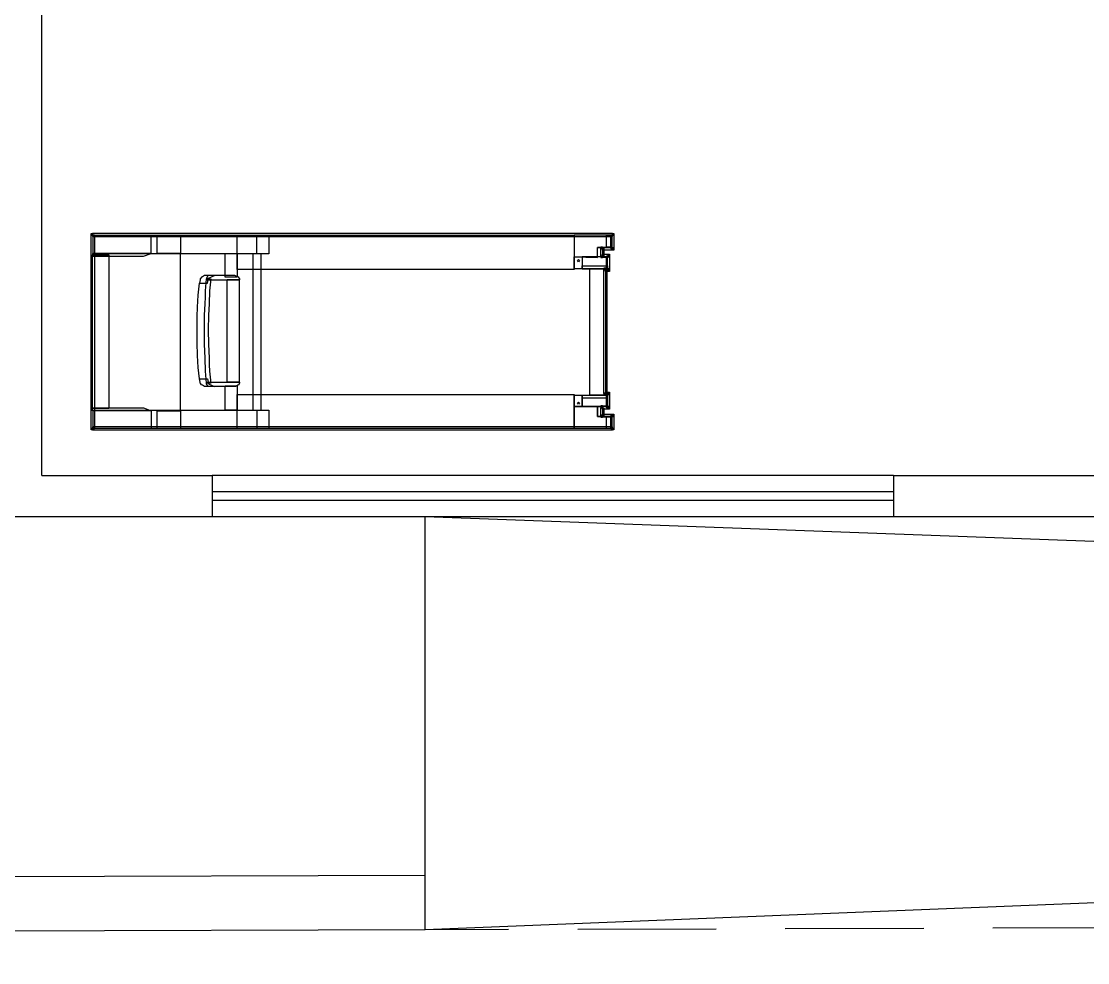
# Model space of a CAD drawing. Header units: centimetres. Extents: x 0 to 1084401, y -139216 to 99734.
# Drawn here: x 908907.7 to 909299, y 9713.1 to 10058.8 of the extents above; entities that cross this region are included whole.
import ezdxf

# ---------------------------------------------------------------- set-up
doc = ezdxf.new("R2010")
doc.units = ezdxf.units.CM
doc.header["$LTSCALE"] = 4
doc.linetypes.add('HIDDENX2', pattern=[19.05, 12.7, -6.35])
for name, color, linetype in [('0.1', 1, 'Continuous'), ('0.2', 2, 'Continuous'), ('0.4', 4, 'Continuous'), ('0.6', 6, 'Continuous')]:
    doc.layers.add(name, color=color, linetype=linetype)

msp = doc.modelspace()

# ---------------------------------------------------------------- linework, layer by layer
at = {"layer": '0.1', "linetype": 'HIDDENX2'}
msp.add_lwpolyline([(912896.481, 9735.709), (909055.937, 9725.21)], dxfattribs=at)
at = {"layer": '0.2'}
for p, q in [((908933.352, 9980.293), (908933.352, 9980.844)), ((908933.352, 9980.844), (908933.903, 9980.844)), ((908933.352, 9909.293), (908933.352, 9980.293)), ((908933.352, 9980.293), (908934.563, 9980.293)), ((908934.563, 9980.293), (908933.352, 9980.293)), ((908933.903, 9980.844), (908933.903, 9979.743)), ((908933.903, 9980.844), (908933.903, 9979.743)), ((909032.826, 9980.844), (908933.903, 9980.844)), ((908933.903, 9979.743), (908934.563, 9980.293)), ((908933.903, 9979.743), (909032.826, 9979.743)), ((908934.123, 9973.36), (908934.123, 9980.293)), ((908934.123, 9980.293), (908998.598, 9980.293)), ((908934.123, 9973.36), (908934.123, 9980.293)), ((908934.123, 9980.293), (908998.598, 9980.293)), ((908934.563, 9980.293), (908934.563, 9909.293)), ((908955.364, 9973.58), (908955.364, 9980.293)), ((908957.565, 9973.58), (908957.565, 9980.293)), ((908957.565, 9980.293), (908966.13, 9980.293)), ((908957.565, 9973.58), (908957.565, 9980.293)), ((908957.565, 9980.293), (908966.13, 9980.293)), ((908966.13, 9980.293), (908966.13, 9973.58)), ((908966.13, 9980.293), (908966.13, 9973.58)), ((908986.931, 9967.637), (908986.931, 9980.293)), ((908986.931, 9980.293), (909110.638, 9980.293)), ((908986.931, 9967.637), (908986.931, 9980.293)), ((908986.931, 9980.293), (909110.638, 9980.293)), ((908994.195, 9973.58), (908994.195, 9980.293)), ((908998.598, 9980.293), (908998.598, 9973.36)), ((908998.598, 9980.293), (908998.598, 9973.36)), ((909124.615, 9980.844), (909032.826, 9980.844)), ((909032.826, 9979.743), (909124.615, 9979.743)), ((909124.395, 9980.293), (909110.638, 9980.293)), ((909110.638, 9980.293), (909110.638, 9972.259)), ((909124.395, 9980.293), (909110.638, 9980.293)), ((909110.638, 9980.293), (909110.638, 9972.259)), ((909110.638, 9980.293), (909110.638, 9967.637)), ((909110.638, 9980.293), (909110.638, 9967.637)), ((909122.524, 9975.891), (909122.524, 9980.293)), ((909122.524, 9980.293), (909124.395, 9980.293)), ((909122.524, 9975.891), (909122.524, 9980.293)), ((909122.524, 9980.293), (909124.395, 9980.293)), ((909124.065, 9975.341), (909124.065, 9980.293)), ((909124.065, 9980.293), (909125.165, 9980.293)), ((909125.165, 9980.293), (909124.065, 9980.293)), ((909124.065, 9980.293), (909124.615, 9979.743)), ((909124.395, 9975.671), (909124.395, 9980.293)), ((909124.395, 9975.671), (909124.395, 9980.293)), ((909124.395, 9980.293), (909124.395, 9975.891)), ((909124.395, 9980.293), (909124.395, 9975.891)), ((909124.615, 9980.844), (909125.165, 9980.844)), ((909124.615, 9979.743), (909124.615, 9980.844)), ((909124.615, 9979.743), (909124.615, 9980.844)), ((909125.165, 9980.844), (909125.165, 9980.293)), ((909125.165, 9980.293), (909125.165, 9975.341)), ((909119.112, 9972.039), (909119.112, 9975.671)), ((909119.112, 9975.671), (909124.395, 9975.671)), ((909119.112, 9972.039), (909119.112, 9975.671)), ((909119.112, 9975.671), (909124.395, 9975.671)), ((909119.112, 9972.259), (909119.112, 9975.671)), ((909119.112, 9975.671), (909120.983, 9975.671)), ((909119.112, 9972.259), (909119.112, 9975.671)), ((909119.112, 9975.671), (909120.983, 9975.671)), ((909124.395, 9975.671), (909119.222, 9975.671)), ((909120.983, 9975.891), (909120.433, 9975.891)), ((909120.433, 9975.891), (909120.433, 9975.341)), ((909120.433, 9972.589), (909120.433, 9975.341)), ((909120.433, 9975.341), (909121.534, 9975.341)), ((909120.433, 9975.341), (909121.534, 9975.341)), ((909120.983, 9974.79), (909120.983, 9975.891)), ((909120.983, 9975.891), (909124.615, 9975.891)), ((909120.983, 9974.79), (909120.983, 9975.891)), ((909120.983, 9975.671), (909120.983, 9972.259)), ((909120.983, 9975.671), (909120.983, 9972.259)), ((909121.534, 9975.341), (909120.983, 9974.79)), ((909124.615, 9974.79), (909120.983, 9974.79)), ((909121.534, 9975.341), (909121.534, 9972.589)), ((909124.395, 9975.891), (909122.524, 9975.891)), ((909124.395, 9975.891), (909122.524, 9975.891)), ((909124.615, 9975.891), (909124.065, 9975.341)), ((909125.165, 9975.341), (909124.065, 9975.341)), ((909124.065, 9975.341), (909125.165, 9975.341)), ((909124.615, 9975.891), (909124.615, 9974.79)), ((909124.615, 9974.79), (909124.615, 9975.891)), ((909125.165, 9974.79), (909124.615, 9974.79)), ((909125.165, 9975.341), (909125.165, 9974.79)), ((908955.364, 9973.58), (908933.903, 9973.58)), ((908933.903, 9973.58), (908933.903, 9972.589)), ((908955.364, 9973.58), (908933.903, 9973.58)), ((908933.903, 9973.58), (908933.903, 9972.589)), ((908933.903, 9916.557), (908933.903, 9973.029)), ((908933.903, 9973.029), (908939.846, 9973.029)), ((908933.903, 9916.557), (908933.903, 9973.029)), ((908933.903, 9973.029), (908939.846, 9973.029)), ((908933.903, 9972.589), (908952.613, 9972.589)), ((908933.903, 9972.589), (908952.613, 9972.589)), ((908998.598, 9973.36), (908934.123, 9973.36)), ((908998.598, 9973.36), (908934.123, 9973.36)), ((908939.846, 9973.029), (908939.846, 9916.557)), ((908939.846, 9973.029), (908939.846, 9916.557)), ((908952.613, 9972.589), (908955.364, 9973.58)), ((908952.613, 9972.589), (908955.364, 9973.58)), ((908966.13, 9973.58), (908957.565, 9973.58)), ((908966.13, 9973.58), (908957.565, 9973.58)), ((908966.13, 9915.787), (908966.13, 9973.58)), ((908982.529, 9964.775), (908982.529, 9973.58)), ((908982.529, 9973.58), (908986.931, 9973.58)), ((908982.529, 9964.775), (908982.529, 9973.58)), ((908982.529, 9973.58), (908986.931, 9973.58)), ((908986.931, 9973.58), (908986.931, 9964.775)), ((908986.931, 9973.58), (908986.931, 9964.775)), ((908992.654, 9973.36), (908992.654, 9916.007)), ((908995.736, 9973.36), (908992.654, 9973.36)), ((908992.654, 9973.36), (908992.654, 9916.007)), ((908995.736, 9973.36), (908992.654, 9973.36)), ((908995.736, 9916.007), (908995.736, 9973.36)), ((908995.736, 9916.007), (908995.736, 9973.36)), ((909110.638, 9972.259), (909119.112, 9972.039)), ((909110.638, 9972.259), (909119.112, 9972.039)), ((909110.638, 9967.857), (909110.638, 9972.259)), ((909110.638, 9972.259), (909113.499, 9972.259)), ((909110.638, 9967.857), (909110.638, 9972.259)), ((909110.638, 9972.259), (909113.499, 9972.259)), ((909111.848, 9970.938), (909112.179, 9971.269)), ((909111.848, 9970.938), (909112.179, 9971.269)), ((909112.179, 9970.498), (909111.848, 9970.938)), ((909112.179, 9970.498), (909111.848, 9970.938)), ((909112.179, 9971.269), (909112.619, 9970.938)), ((909112.179, 9971.269), (909112.619, 9970.938)), ((909112.619, 9970.938), (909112.179, 9970.498)), ((909112.619, 9970.938), (909112.179, 9970.498)), ((909122.854, 9972.259), (909113.499, 9972.259)), ((909113.499, 9972.259), (909113.499, 9967.857)), ((909122.854, 9972.259), (909113.499, 9972.259)), ((909113.499, 9972.259), (909113.499, 9967.857)), ((909113.499, 9972.259), (909113.499, 9967.857)), ((909113.499, 9972.259), (909113.499, 9967.857)), ((909120.983, 9972.259), (909119.112, 9972.259)), ((909120.983, 9972.259), (909119.112, 9972.259)), ((909121.534, 9972.589), (909120.433, 9972.589)), ((909120.433, 9972.589), (909120.433, 9972.039)), ((909121.534, 9972.589), (909120.433, 9972.589)), ((909120.433, 9972.039), (909120.983, 9972.039)), ((909120.983, 9972.039), (909120.983, 9973.25)), ((909120.983, 9973.25), (909123.074, 9973.25)), ((909120.983, 9972.039), (909120.983, 9973.25)), ((909120.983, 9973.25), (909121.534, 9972.589)), ((909123.074, 9972.039), (909120.983, 9972.039)), ((909123.625, 9972.589), (909122.524, 9972.589)), ((909122.524, 9972.589), (909123.074, 9972.039)), ((909122.524, 9967.527), (909122.524, 9972.589)), ((909122.524, 9972.589), (909123.625, 9972.589)), ((909122.854, 9967.857), (909122.854, 9972.259)), ((909122.854, 9967.857), (909122.854, 9972.259)), ((909123.074, 9973.25), (909123.074, 9972.039)), ((909123.074, 9973.25), (909123.625, 9973.25)), ((909123.074, 9972.039), (909123.074, 9973.25)), ((909123.625, 9973.25), (909123.625, 9972.589)), ((909123.625, 9972.589), (909123.625, 9967.527)), ((909110.638, 9967.637), (908986.931, 9967.637)), ((909110.638, 9967.637), (908986.931, 9967.637)), ((909113.499, 9967.857), (909110.638, 9967.857)), ((909113.499, 9967.857), (909110.638, 9967.857)), ((909113.499, 9967.857), (909113.499, 9968.957)), ((909113.499, 9968.957), (909122.854, 9968.957)), ((909113.499, 9967.857), (909113.499, 9968.957)), ((909113.499, 9968.957), (909122.854, 9968.957)), ((909113.499, 9967.857), (909122.854, 9967.857)), ((909113.499, 9967.857), (909122.854, 9967.857)), ((909122.854, 9967.857), (909113.499, 9967.857)), ((909122.854, 9967.857), (909113.499, 9967.857)), ((909116.361, 9921.51), (909116.361, 9967.857)), ((909116.361, 9967.857), (909122.084, 9967.857)), ((909122.084, 9968.077), (909121.534, 9968.077)), ((909121.534, 9968.077), (909121.534, 9967.527)), ((909121.534, 9922.06), (909121.534, 9967.527)), ((909121.534, 9967.527), (909122.634, 9967.527)), ((909121.534, 9967.527), (909122.634, 9967.527)), ((909122.084, 9966.866), (909122.084, 9968.077)), ((909122.084, 9968.077), (909123.074, 9968.077)), ((909122.084, 9966.866), (909122.084, 9968.077)), ((909122.084, 9967.857), (909122.084, 9921.51)), ((909122.634, 9967.527), (909122.084, 9966.866)), ((909123.074, 9966.866), (909122.084, 9966.866)), ((909123.074, 9968.077), (909122.524, 9967.527)), ((909122.524, 9967.527), (909123.625, 9967.527)), ((909123.625, 9967.527), (909122.524, 9967.527)), ((909122.634, 9967.527), (909122.634, 9922.06)), ((909122.854, 9968.957), (909122.854, 9967.857)), ((909122.854, 9968.957), (909122.854, 9967.857)), ((909123.074, 9968.077), (909123.074, 9966.866)), ((909123.074, 9966.866), (909123.074, 9968.077)), ((909123.625, 9966.866), (909123.074, 9966.866)), ((909123.625, 9967.527), (909123.625, 9966.866)), ((908973.394, 9963.895), (908973.174, 9962.684)), ((908973.394, 9963.895), (908973.174, 9962.684)), ((908973.614, 9964.445), (908973.394, 9964.225)), ((908973.614, 9964.445), (908973.394, 9964.225)), ((908973.394, 9964.225), (908973.394, 9963.895)), ((908973.394, 9964.225), (908973.394, 9963.895)), ((908973.834, 9964.775), (908973.614, 9964.445)), ((908973.834, 9964.775), (908973.614, 9964.445)), ((908974.164, 9964.995), (908973.834, 9964.775)), ((908974.164, 9964.995), (908973.834, 9964.775)), ((908974.605, 9965.215), (908974.164, 9964.995)), ((908974.605, 9965.215), (908974.164, 9964.995)), ((908974.935, 9965.435), (908974.605, 9965.215)), ((908974.935, 9965.435), (908974.605, 9965.215)), ((908978.567, 9965.435), (908974.935, 9965.435)), ((908978.567, 9965.435), (908974.935, 9965.435)), ((908975.375, 9959.822), (908975.705, 9964.225)), ((908975.375, 9959.822), (908975.705, 9964.225)), ((908975.925, 9964.775), (908975.705, 9964.445)), ((908975.925, 9964.775), (908975.705, 9964.445)), ((908975.705, 9964.445), (908975.705, 9964.005)), ((908975.705, 9964.445), (908975.705, 9964.005)), ((908975.705, 9964.225), (908977.246, 9964.225)), ((908975.705, 9964.225), (908977.246, 9964.225)), ((908975.705, 9964.005), (908975.705, 9963.674)), ((908975.705, 9964.005), (908975.705, 9963.674)), ((908975.705, 9963.674), (908977.576, 9963.895)), ((908975.705, 9963.674), (908977.576, 9963.895)), ((908976.035, 9965.215), (908975.925, 9964.775)), ((908976.035, 9965.215), (908975.925, 9964.775)), ((908976.476, 9965.435), (908976.035, 9965.215)), ((908976.476, 9965.435), (908976.035, 9965.215)), ((908976.035, 9962.684), (908976.476, 9964.445)), ((908976.035, 9962.684), (908976.476, 9964.445)), ((908976.476, 9964.445), (908978.567, 9965.435)), ((908976.476, 9964.445), (908978.567, 9965.435)), ((908976.696, 9965.435), (908976.476, 9965.435)), ((908976.696, 9965.435), (908976.476, 9965.435)), ((908986.051, 9965.435), (908976.696, 9965.435)), ((908986.051, 9965.435), (908976.696, 9965.435)), ((908977.246, 9964.225), (908976.806, 9959.822)), ((908977.246, 9964.225), (908976.806, 9959.822)), ((908977.576, 9963.895), (908987.922, 9963.895)), ((908977.576, 9963.895), (908987.922, 9963.895)), ((908986.931, 9964.775), (908982.529, 9964.775)), ((908986.931, 9964.775), (908982.529, 9964.775)), ((908983.299, 9926.242), (908983.299, 9964.005)), ((908983.299, 9964.005), (908987.702, 9964.005)), ((908983.299, 9926.242), (908983.299, 9964.005)), ((908983.299, 9964.005), (908987.702, 9964.005)), ((908986.601, 9965.215), (908986.051, 9965.435)), ((908986.601, 9965.215), (908986.051, 9965.435)), ((908987.151, 9964.995), (908986.601, 9965.215)), ((908987.151, 9964.995), (908986.601, 9965.215)), ((908987.592, 9964.665), (908987.151, 9964.995)), ((908987.592, 9964.665), (908987.151, 9964.995)), ((908987.922, 9964.225), (908987.592, 9964.665)), ((908987.922, 9964.225), (908987.592, 9964.665)), ((908987.702, 9964.005), (908987.702, 9926.242)), ((908987.702, 9964.005), (908987.702, 9926.242)), ((908987.922, 9963.895), (908987.922, 9964.225)), ((908987.922, 9963.895), (908987.922, 9964.225)), ((908972.624, 9958.282), (908973.064, 9962.574)), ((908973.174, 9962.684), (908976.035, 9962.684)), ((908973.174, 9962.684), (908976.035, 9962.684)), ((908975.375, 9957.511), (908975.375, 9959.822)), ((908975.375, 9957.511), (908975.375, 9959.822)), ((908976.806, 9959.822), (908976.696, 9955.09)), ((908976.806, 9959.822), (908976.696, 9955.09)), ((908972.403, 9953.879), (908972.624, 9958.282)), ((908974.935, 9950.896), (908975.155, 9955.09)), ((908974.935, 9950.896), (908975.155, 9955.09)), ((908975.155, 9955.09), (908975.375, 9957.511)), ((908975.155, 9955.09), (908975.375, 9957.511)), ((908976.696, 9955.09), (908976.476, 9950.896)), ((908976.696, 9955.09), (908976.476, 9950.896)), ((908972.293, 9950.345), (908972.403, 9953.879)), ((908972.293, 9945.503), (908972.293, 9950.345)), ((908974.935, 9945.503), (908974.935, 9950.896)), ((908974.935, 9945.503), (908974.935, 9950.896)), ((908976.476, 9950.896), (908976.256, 9945.503)), ((908976.476, 9950.896), (908976.256, 9945.503)), ((908972.293, 9940.77), (908972.293, 9945.503)), ((908974.935, 9940.22), (908974.935, 9945.503)), ((908974.935, 9940.22), (908974.935, 9945.503)), ((908976.256, 9945.503), (908976.476, 9940.22)), ((908976.256, 9945.503), (908976.476, 9940.22)), ((908972.403, 9936.038), (908972.293, 9940.77)), ((908975.155, 9935.047), (908974.935, 9940.22)), ((908975.155, 9935.047), (908974.935, 9940.22)), ((908976.476, 9940.22), (908976.696, 9935.047)), ((908976.476, 9940.22), (908976.696, 9935.047)), ((908972.624, 9931.635), (908972.403, 9936.038)), ((908973.174, 9927.453), (908972.624, 9931.635)), ((908975.375, 9930.315), (908975.155, 9935.047)), ((908975.375, 9930.315), (908975.155, 9935.047)), ((908976.696, 9935.047), (908976.696, 9932.626)), ((908976.696, 9935.047), (908976.696, 9932.626)), ((908976.696, 9932.626), (908976.806, 9930.315)), ((908976.696, 9932.626), (908976.806, 9930.315)), ((908975.705, 9925.912), (908975.375, 9930.315)), ((908975.705, 9925.912), (908975.375, 9930.315)), ((908976.806, 9930.315), (908977.246, 9925.912)), ((908976.806, 9930.315), (908977.246, 9925.912)), ((908973.394, 9926.242), (908973.174, 9927.453)), ((908973.174, 9927.453), (908976.035, 9927.453)), ((908973.394, 9926.242), (908973.174, 9927.453)), ((908973.174, 9927.453), (908976.035, 9927.453)), ((908973.394, 9925.912), (908973.394, 9926.242)), ((908973.394, 9925.912), (908973.394, 9926.242)), ((908973.614, 9925.692), (908973.394, 9925.912)), ((908973.614, 9925.692), (908973.394, 9925.912)), ((908973.834, 9925.362), (908973.614, 9925.692)), ((908973.834, 9925.362), (908973.614, 9925.692)), ((908974.164, 9925.142), (908973.834, 9925.362)), ((908974.164, 9925.142), (908973.834, 9925.362)), ((908974.605, 9924.922), (908974.164, 9925.142)), ((908974.605, 9924.922), (908974.164, 9925.142)), ((908974.935, 9924.702), (908974.605, 9924.922)), ((908974.935, 9924.702), (908974.605, 9924.922)), ((908978.567, 9924.702), (908974.935, 9924.702)), ((908978.567, 9924.702), (908974.935, 9924.702)), ((908975.705, 9926.132), (908975.705, 9926.242)), ((908975.705, 9926.242), (908977.576, 9926.242)), ((908975.705, 9926.132), (908975.705, 9926.242)), ((908975.705, 9926.242), (908977.576, 9926.242)), ((908975.705, 9925.692), (908975.705, 9926.132)), ((908975.705, 9925.692), (908975.705, 9926.132)), ((908977.246, 9925.912), (908975.705, 9925.912)), ((908977.246, 9925.912), (908975.705, 9925.912)), ((908975.925, 9925.362), (908975.705, 9925.692)), ((908975.925, 9925.362), (908975.705, 9925.692)), ((908976.035, 9924.922), (908975.925, 9925.362)), ((908976.035, 9924.922), (908975.925, 9925.362)), ((908976.035, 9927.453), (908976.476, 9925.692)), ((908976.035, 9927.453), (908976.476, 9925.692)), ((908976.476, 9924.702), (908976.035, 9924.922)), ((908976.476, 9924.702), (908976.035, 9924.922)), ((908976.476, 9925.692), (908978.567, 9924.702)), ((908976.476, 9925.692), (908978.567, 9924.702)), ((908976.696, 9924.702), (908976.476, 9924.702)), ((908976.696, 9924.702), (908976.476, 9924.702)), ((908986.051, 9924.702), (908976.696, 9924.702)), ((908986.051, 9924.702), (908976.696, 9924.702)), ((908977.576, 9926.242), (908987.922, 9926.242)), ((908977.576, 9926.242), (908987.922, 9926.242)), ((908982.529, 9916.007), (908982.529, 9924.922)), ((908982.529, 9924.922), (908986.931, 9924.922)), ((908982.529, 9916.007), (908982.529, 9924.922)), ((908982.529, 9924.922), (908986.931, 9924.922)), ((908987.702, 9926.242), (908983.299, 9926.242)), ((908987.702, 9926.242), (908983.299, 9926.242)), ((908986.381, 9924.702), (908986.051, 9924.702)), ((908986.381, 9924.702), (908986.051, 9924.702)), ((908986.821, 9924.922), (908986.381, 9924.702)), ((908986.821, 9924.922), (908986.381, 9924.702)), ((908987.151, 9925.142), (908986.821, 9924.922)), ((908987.151, 9925.142), (908986.821, 9924.922)), ((908986.931, 9924.922), (908986.931, 9916.007)), ((908986.931, 9924.922), (908986.931, 9916.007)), ((908987.592, 9925.362), (908987.151, 9925.142)), ((908987.592, 9925.362), (908987.151, 9925.142)), ((908987.702, 9925.912), (908987.592, 9925.362)), ((908987.702, 9925.912), (908987.592, 9925.362)), ((908987.922, 9926.242), (908987.702, 9925.912)), ((908987.922, 9926.242), (908987.702, 9925.912)), ((908986.931, 9909.293), (908986.931, 9921.73)), ((908986.931, 9921.73), (909110.638, 9921.73)), ((908986.931, 9909.293), (908986.931, 9921.73)), ((908986.931, 9921.73), (909110.638, 9921.73)), ((909110.638, 9921.73), (909110.638, 9909.293)), ((909110.638, 9921.73), (909110.638, 9909.293)), ((909110.638, 9917.328), (909110.638, 9921.51)), ((909110.638, 9921.51), (909113.499, 9921.51)), ((909110.638, 9917.328), (909110.638, 9921.51)), ((909110.638, 9921.51), (909113.499, 9921.51)), ((909113.499, 9917.328), (909113.499, 9921.51)), ((909113.499, 9921.51), (909122.854, 9921.51)), ((909113.499, 9917.328), (909113.499, 9921.51)), ((909113.499, 9921.51), (909122.854, 9921.51)), ((909113.499, 9920.409), (909113.499, 9921.51)), ((909113.499, 9921.51), (909122.854, 9921.51)), ((909113.499, 9920.409), (909113.499, 9921.51)), ((909113.499, 9921.51), (909122.854, 9921.51)), ((909113.499, 9921.51), (909113.499, 9917.328)), ((909113.499, 9921.51), (909113.499, 9917.328)), ((909122.854, 9920.409), (909113.499, 9920.409)), ((909122.854, 9920.409), (909113.499, 9920.409)), ((909122.084, 9921.51), (909116.361, 9921.51)), ((909122.634, 9922.06), (909121.534, 9922.06)), ((909121.534, 9922.06), (909121.534, 9921.51)), ((909122.634, 9922.06), (909121.534, 9922.06)), ((909121.534, 9921.51), (909122.084, 9921.51)), ((909122.084, 9921.51), (909122.084, 9922.611)), ((909122.084, 9922.611), (909123.074, 9922.611)), ((909122.084, 9921.51), (909122.084, 9922.611)), ((909122.084, 9922.611), (909122.634, 9922.06)), ((909123.074, 9921.51), (909122.084, 9921.51)), ((909122.524, 9916.887), (909122.524, 9922.06)), ((909122.524, 9922.06), (909123.625, 9922.06)), ((909123.625, 9922.06), (909122.524, 9922.06)), ((909122.524, 9922.06), (909123.074, 9921.51)), ((909122.854, 9921.51), (909122.854, 9917.328)), ((909122.854, 9921.51), (909122.854, 9917.328)), ((909122.854, 9921.51), (909122.854, 9920.409)), ((909122.854, 9921.51), (909122.854, 9920.409)), ((909123.074, 9922.611), (909123.074, 9921.51)), ((909123.074, 9922.611), (909123.625, 9922.611)), ((909123.074, 9921.51), (909123.074, 9922.611)), ((909123.625, 9922.611), (909123.625, 9922.06)), ((909123.625, 9922.06), (909123.625, 9916.887)), ((908933.903, 9915.787), (908933.903, 9916.887)), ((908933.903, 9916.887), (908952.613, 9916.887)), ((908933.903, 9915.787), (908933.903, 9916.887)), ((908933.903, 9916.887), (908952.613, 9916.887)), ((908939.846, 9916.557), (908933.903, 9916.557)), ((908939.846, 9916.557), (908933.903, 9916.557)), ((908934.123, 9909.293), (908934.123, 9916.007)), ((908934.123, 9916.007), (908998.598, 9916.007)), ((908934.123, 9909.293), (908934.123, 9916.007)), ((908934.123, 9916.007), (908998.598, 9916.007)), ((908952.613, 9916.887), (908955.364, 9915.787)), ((908952.613, 9916.887), (908955.364, 9915.787)), ((908986.931, 9916.007), (908982.529, 9916.007)), ((908986.931, 9916.007), (908982.529, 9916.007)), ((908992.654, 9916.007), (908995.736, 9916.007)), ((908992.654, 9916.007), (908995.736, 9916.007)), ((908994.195, 9916.007), (908994.195, 9909.293)), ((908998.598, 9916.007), (908998.598, 9909.293)), ((908998.598, 9916.007), (908998.598, 9909.293)), ((909110.638, 9909.293), (909110.638, 9917.328)), ((909110.638, 9917.328), (909119.112, 9917.328)), ((909110.638, 9909.293), (909110.638, 9917.328)), ((909110.638, 9917.328), (909119.112, 9917.328)), ((909113.499, 9917.328), (909110.638, 9917.328)), ((909113.499, 9917.328), (909110.638, 9917.328)), ((909111.848, 9918.648), (909112.179, 9918.979)), ((909111.848, 9918.648), (909112.179, 9918.979)), ((909112.179, 9918.208), (909111.848, 9918.648)), ((909112.179, 9918.208), (909111.848, 9918.648)), ((909112.179, 9918.979), (909112.619, 9918.648)), ((909112.179, 9918.979), (909112.619, 9918.648)), ((909112.619, 9918.648), (909112.179, 9918.208)), ((909112.619, 9918.648), (909112.179, 9918.208)), ((909122.854, 9917.328), (909113.499, 9917.328)), ((909122.854, 9917.328), (909113.499, 9917.328)), ((909119.112, 9917.328), (909119.112, 9913.696)), ((909119.112, 9917.328), (909119.112, 9913.696)), ((909119.112, 9913.696), (909119.112, 9917.328)), ((909119.112, 9917.328), (909120.983, 9917.328)), ((909119.112, 9913.696), (909119.112, 9917.328)), ((909119.112, 9917.328), (909120.983, 9917.328)), ((909120.983, 9917.548), (909120.433, 9917.548)), ((909120.433, 9917.548), (909120.433, 9916.887)), ((909120.433, 9914.026), (909120.433, 9916.887)), ((909120.433, 9916.887), (909121.534, 9916.887)), ((909120.433, 9916.887), (909121.534, 9916.887)), ((909120.983, 9916.337), (909120.983, 9917.548)), ((909120.983, 9917.548), (909123.074, 9917.548)), ((909120.983, 9916.337), (909120.983, 9917.548)), ((909120.983, 9917.328), (909120.983, 9913.696)), ((909120.983, 9917.328), (909120.983, 9913.696)), ((909121.534, 9916.887), (909120.983, 9916.337)), ((909123.074, 9916.337), (909120.983, 9916.337)), ((909121.534, 9916.887), (909121.534, 9914.026)), ((909123.074, 9917.548), (909122.524, 9916.887)), ((909123.625, 9916.887), (909122.524, 9916.887)), ((909122.524, 9916.887), (909123.625, 9916.887)), ((909123.074, 9917.548), (909123.074, 9916.337)), ((909123.074, 9916.337), (909123.074, 9917.548)), ((909123.625, 9916.337), (909123.074, 9916.337)), ((909123.625, 9916.887), (909123.625, 9916.337)), ((908955.364, 9915.787), (908933.903, 9915.787)), ((908955.364, 9915.787), (908933.903, 9915.787)), ((908955.364, 9915.787), (908955.364, 9909.293)), ((908957.565, 9909.293), (908957.565, 9915.787)), ((908957.565, 9915.787), (908966.13, 9915.787)), ((908957.565, 9909.293), (908957.565, 9915.787)), ((908957.565, 9915.787), (908966.13, 9915.787)), ((908966.13, 9915.787), (908966.13, 9909.293)), ((908966.13, 9915.787), (908966.13, 9909.293)), ((909119.112, 9913.696), (909124.395, 9913.696)), ((909119.112, 9913.696), (909124.395, 9913.696)), ((909120.983, 9913.696), (909119.112, 9913.696)), ((909120.983, 9913.696), (909119.112, 9913.696)), ((909124.395, 9913.696), (909119.222, 9913.696)), ((909121.534, 9914.026), (909120.433, 9914.026)), ((909120.433, 9914.026), (909120.433, 9913.476)), ((909121.534, 9914.026), (909120.433, 9914.026)), ((909120.433, 9913.476), (909120.983, 9913.476)), ((909120.983, 9913.476), (909120.983, 9914.576)), ((909120.983, 9914.576), (909124.615, 9914.576)), ((909120.983, 9913.476), (909120.983, 9914.576)), ((909120.983, 9914.576), (909121.534, 9914.026)), ((909124.615, 9913.476), (909120.983, 9913.476)), ((909122.524, 9909.293), (909122.524, 9913.696)), ((909122.524, 9913.696), (909124.395, 9913.696)), ((909122.524, 9909.293), (909122.524, 9913.696)), ((909122.524, 9913.696), (909124.395, 9913.696)), ((909125.165, 9914.026), (909124.065, 9914.026)), ((909124.065, 9914.026), (909124.615, 9913.476)), ((909124.065, 9909.293), (909124.065, 9914.026)), ((909124.065, 9914.026), (909125.165, 9914.026)), ((909124.395, 9913.696), (909124.395, 9909.293)), ((909124.395, 9913.696), (909124.395, 9909.293)), ((909124.395, 9913.696), (909124.395, 9909.293)), ((909124.395, 9913.696), (909124.395, 9909.293)), ((909124.615, 9914.576), (909124.615, 9913.476)), ((909124.615, 9914.576), (909125.165, 9914.576)), ((909124.615, 9913.476), (909124.615, 9914.576)), ((909125.165, 9914.576), (909125.165, 9914.026)), ((909125.165, 9914.026), (909125.165, 9909.293)), ((908934.563, 9909.293), (908933.352, 9909.293)), ((908933.352, 9908.743), (908933.352, 9909.293)), ((908933.352, 9909.293), (908934.563, 9909.293)), ((908933.903, 9908.743), (908933.352, 9908.743)), ((908934.563, 9909.293), (908933.903, 9909.844)), ((908933.903, 9909.844), (908933.903, 9908.743)), ((909032.826, 9909.844), (908933.903, 9909.844)), ((908933.903, 9909.844), (908933.903, 9908.743)), ((908933.903, 9908.743), (909032.826, 9908.743)), ((908998.598, 9909.293), (908934.123, 9909.293)), ((908998.598, 9909.293), (908934.123, 9909.293)), ((908966.13, 9909.293), (908957.565, 9909.293)), ((908966.13, 9909.293), (908957.565, 9909.293)), ((909110.638, 9909.293), (908986.931, 9909.293)), ((909110.638, 9909.293), (908986.931, 9909.293)), ((909124.615, 9909.844), (909032.826, 9909.844)), ((909032.826, 9908.743), (909124.615, 9908.743)), ((909124.395, 9909.293), (909110.638, 9909.293)), ((909124.395, 9909.293), (909110.638, 9909.293)), ((909124.395, 9909.293), (909122.524, 9909.293)), ((909124.395, 9909.293), (909122.524, 9909.293)), ((909124.615, 9909.844), (909124.065, 9909.293)), ((909124.065, 9909.293), (909125.165, 9909.293)), ((909125.165, 9909.293), (909124.065, 9909.293)), ((909124.615, 9908.743), (909124.615, 9909.844)), ((909124.615, 9908.743), (909124.615, 9909.844)), ((909125.165, 9908.743), (909124.615, 9908.743)), ((909125.165, 9909.293), (909125.165, 9908.743)), ((909227.742, 9892.013), (908977.735, 9892.013)), ((909227.742, 9886.013), (908977.735, 9886.013)), ((908977.735, 9883.013), (909227.742, 9883.013)), ((908977.727, 9877.013), (909227.735, 9877.013))]:
    msp.add_line(p, q, dxfattribs=at)
at = {"layer": '0.4'}
for p, q in [((912810.235, 9877.013), (909055.937, 9725.21)), ((909055.937, 9876.914, 72875.6), (912896.481, 9735.709))]:
    msp.add_line(p, q, dxfattribs=at)
at = {"layer": '0.6'}
for p, q in [((908977.735, 9892.013), (908977.735, 9877.013)), ((909227.735, 9892.013), (909227.735, 9877.013)), ((909055.937, 9725.21, 77040.339), (909055.937, 9876.914, 72875.6))]:
    msp.add_line(p, q, dxfattribs=at)
for points in [[(908915.235, 9892.013), (908915.235, 10792.013)], [(908915.235, 9892.013), (908977.735, 9892.013)], [(909227.735, 9892.013), (909387.735, 9892.013)], [(908830.235, 9877.013), (908915.235, 9877.013)], [(908915.235, 9877.013), (908977.735, 9877.013)], [(909227.735, 9877.013), (909387.735, 9877.013)], [(909055.937, 9745.21), (905055.226, 9732.493)], [(909055.937, 9725.21), (905055.226, 9713.138)]]:
    msp.add_lwpolyline(points, dxfattribs=at)

doc.saveas('drawing.dxf')
